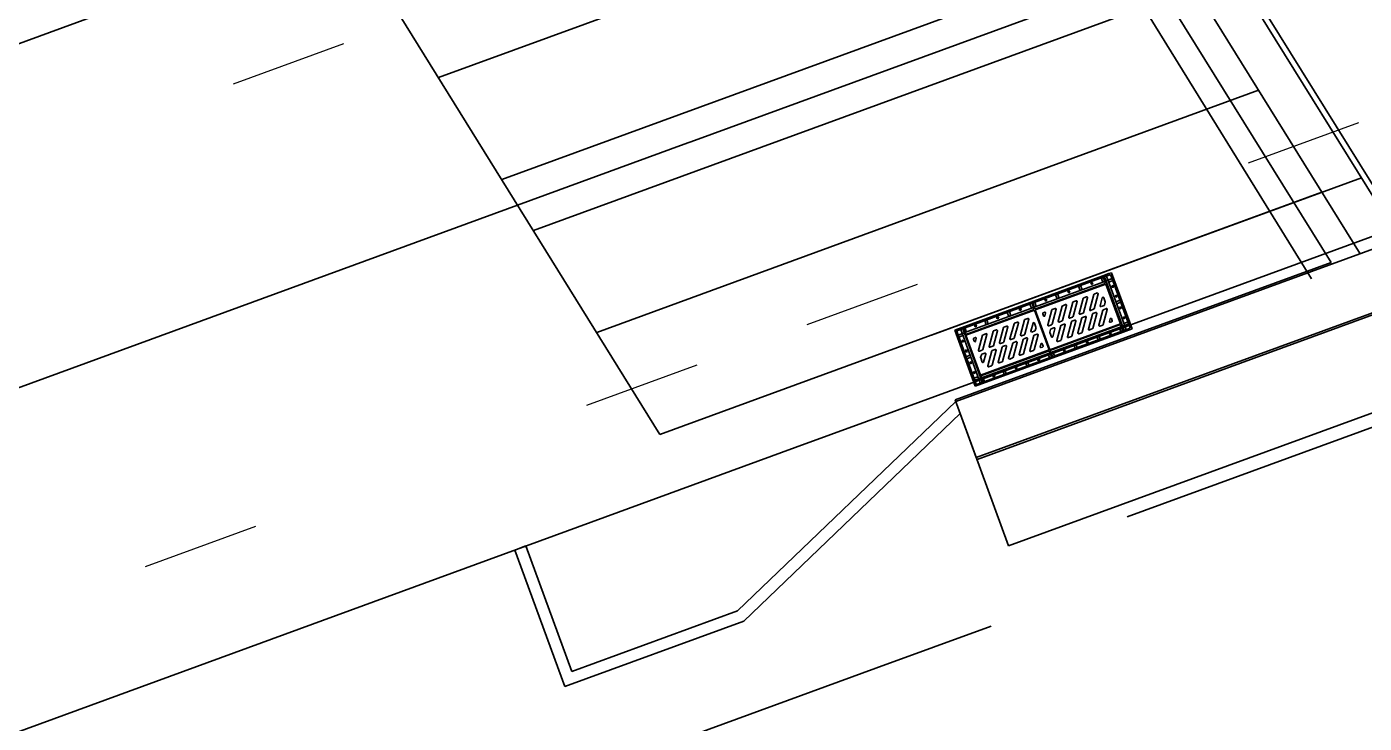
# Model space of a CAD drawing. Header units: metres. Extents: x 134219 to 139080, y 438661 to 444352.
# Drawn here: x 136070.43 to 136081.81, y 442056.49 to 442062.42 of the extents above; entities that cross this region are included whole.
import ezdxf

# ---------------------------------------------------------------- set-up
doc = ezdxf.new("R2010")
doc.units = ezdxf.units.M
doc.linetypes.add('13strp', pattern=[4, 1, -3])
doc.layers.add('Utd-ondergr-nw', color=8, linetype='13strp', lineweight=35)
doc.layers.add('Utd-weg-nw', color=8, linetype='Continuous')

msp = doc.modelspace()

# ---------------------------------------------------------------- linework, layer by layer
at = {"layer": 'Utd-ondergr-nw', "linetype": 'Continuous'}
for p, q in [((136078.705, 442065.434), (136081.778, 442060.486)), ((136079.095, 442065.47), (136082.058, 442060.698)), ((136079.143, 442065.488), (136082.106, 442060.715)), ((136081.363, 442060.273), (136078.282, 442065.263)), ((136078.474, 442065.333), (136081.53, 442060.412)), ((136079.568, 442064.046), (136073.933, 442061.985)), ((136080.106, 442063.178), (136074.471, 442061.117)), ((136075.818, 442058.948), (136073.394, 442062.852)), ((136080.376, 442062.744), (136074.741, 442060.683)), ((136090.034, 442061.992), (136079.795, 442058.246)), ((136080.914, 442061.877), (136075.28, 442059.815)), ((136081.789, 442061.132), (136078.13, 442059.793)), ((136081.453, 442061.009), (136075.818, 442058.948)), ((136078.511, 442058.751), (136083.922, 442060.73)), ((136082.093, 442060.602), (136078.336, 442059.23)), ((136081.53, 442060.412), (136078.332, 442059.242)), ((136079.587, 442060.298), (136078.327, 442059.837)), ((136079.591, 442060.286), (136078.331, 442059.825)), ((136079.587, 442060.245), (136079.574, 442060.28)), ((136079.638, 442060.317), (136079.587, 442060.298)), ((136079.643, 442060.305), (136079.591, 442060.286)), ((136079.611, 442060.233), (136079.591, 442060.286)), ((136079.604, 442060.251), (136079.591, 442060.286)), ((136079.615, 442060.235), (136079.596, 442060.288)), ((136079.615, 442060.235), (136079.596, 442060.288)), ((136079.769, 442059.834), (136079.602, 442060.29)), ((136079.667, 442060.274), (136079.615, 442060.255)), ((136079.786, 442059.841), (136079.619, 442060.296)), ((136079.662, 442060.325), (136079.638, 442060.317)), ((136079.674, 442060.257), (136079.639, 442060.244)), ((136079.654, 442060.309), (136079.643, 442060.305)), ((136079.821, 442059.854), (136079.654, 442060.309)), ((136079.837, 442059.846), (136079.662, 442060.325)), ((136079.004, 442060.031), (136079.604, 442060.251)), ((136079.01, 442060.014), (136079.611, 442060.233)), ((136079.012, 442060.008), (136079.613, 442060.228)), ((136079.216, 442060.109), (136079.203, 442060.144)), ((136079.296, 442060.162), (136079.287, 442060.158)), ((136079.294, 442060.174), (136079.298, 442060.165)), ((136079.299, 442060.16), (136079.303, 442060.151)), ((136079.31, 442060.167), (136079.301, 442060.163)), ((136079.394, 442060.174), (136079.381, 442060.209)), ((136079.412, 442060.181), (136079.399, 442060.216)), ((136079.492, 442060.234), (136079.483, 442060.23)), ((136079.49, 442060.246), (136079.494, 442060.236)), ((136079.495, 442060.232), (136079.499, 442060.223)), ((136079.506, 442060.239), (136079.497, 442060.235)), ((136079.513, 442060.017), (136079.547, 442060.144)), ((136079.514, 442060.143), (136079.539, 442060.152)), ((136079.611, 442060.233), (136079.604, 442060.251)), ((136079.737, 442059.889), (136079.613, 442060.228)), ((136079.737, 442059.889), (136079.613, 442060.228)), ((136079.741, 442059.891), (136079.617, 442060.229)), ((136079.741, 442059.891), (136079.617, 442060.229)), ((136079.659, 442060.204), (136079.669, 442060.207)), ((136079.667, 442060.22), (136079.67, 442060.21)), ((136079.672, 442060.206), (136079.675, 442060.196)), ((136079.673, 442060.209), (136079.683, 442060.212)), ((136078.414, 442059.816), (136078.998, 442060.029)), ((136082.273, 442060.11), (136078.517, 442058.736)), ((136078.98, 442060.023), (136078.967, 442060.058)), ((136078.998, 442060.029), (136078.985, 442060.064)), ((136079.004, 442060.032), (136078.991, 442060.067)), ((136079.004, 442060.012), (136078.998, 442060.029)), ((136079.01, 442060.014), (136079.003, 442060.031)), ((136079.021, 442060.038), (136079.008, 442060.073)), ((136079.1, 442060.09), (136079.091, 442060.087)), ((136079.098, 442060.103), (136079.102, 442060.093)), ((136079.103, 442060.089), (136079.107, 442060.079)), ((136079.114, 442060.095), (136079.104, 442060.092)), ((136079.198, 442060.102), (136079.185, 442060.137)), ((136079.208, 442059.913), (136079.242, 442060.04)), ((136079.245, 442059.919), (136079.279, 442060.046)), ((136079.246, 442060.044), (136079.271, 442060.054)), ((136079.297, 442059.946), (136079.332, 442060.073)), ((136079.334, 442059.951), (136079.369, 442060.079)), ((136079.336, 442060.077), (136079.361, 442060.086)), ((136079.387, 442059.978), (136079.421, 442060.106)), ((136079.424, 442059.984), (136079.458, 442060.112)), ((136079.425, 442060.11), (136079.45, 442060.119)), ((136079.476, 442060.011), (136079.51, 442060.138)), ((136079.564, 442060.043), (136079.583, 442060.112)), ((136079.598, 442060.045), (136079.573, 442060.036)), ((136079.595, 442060.112), (136079.608, 442060.077)), ((136079.601, 442060.049), (136079.608, 442060.073)), ((136079.69, 442060.12), (136079.699, 442060.124)), ((136079.697, 442060.136), (136079.701, 442060.127)), ((136079.735, 442060.09), (136079.699, 442060.077)), ((136079.702, 442060.123), (136079.706, 442060.113)), ((136079.703, 442060.126), (136079.713, 442060.129)), ((136079.741, 442060.073), (136079.706, 442060.06)), ((136079.737, 442060.027), (136079.734, 442060.036)), ((136079.74, 442060.025), (136079.75, 442060.029)), ((136078.421, 442059.798), (136079.004, 442060.012)), ((136078.423, 442059.792), (136079.006, 442060.006)), ((136078.595, 442059.882), (136078.582, 442059.917)), ((136078.613, 442059.888), (136078.6, 442059.924)), ((136078.691, 442059.941), (136078.681, 442059.937)), ((136078.689, 442059.953), (136078.692, 442059.944)), ((136078.694, 442059.939), (136078.697, 442059.93)), ((136078.705, 442059.946), (136078.695, 442059.942)), ((136078.787, 442059.952), (136078.774, 442059.987)), ((136078.804, 442059.959), (136078.792, 442059.994)), ((136078.883, 442060.011), (136078.874, 442060.008)), ((136078.881, 442060.024), (136078.885, 442060.014)), ((136078.886, 442060.01), (136078.89, 442060)), ((136078.887, 442059.795), (136078.921, 442059.923)), ((136078.897, 442060.016), (136078.888, 442060.013)), ((136078.924, 442059.801), (136078.958, 442059.929)), ((136078.925, 442059.927), (136078.95, 442059.936)), ((136079.13, 442059.667), (136079.006, 442060.006)), ((136079.136, 442059.669), (136079.012, 442060.008)), ((136079.083, 442059.958), (136079.076, 442059.976)), ((136079.08, 442059.984), (136079.093, 442059.988)), ((136079.095, 442059.958), (136079.101, 442059.981)), ((136079.119, 442059.88), (136079.153, 442060.008)), ((136079.156, 442059.886), (136079.19, 442060.013)), ((136079.157, 442060.012), (136079.182, 442060.021)), ((136079.216, 442059.905), (136079.241, 442059.915)), ((136079.305, 442059.938), (136079.33, 442059.947)), ((136079.358, 442059.913), (136079.323, 442059.786)), ((136079.35, 442059.921), (136079.325, 442059.911)), ((136079.41, 442059.94), (136079.376, 442059.812)), ((136079.395, 442059.971), (136079.42, 442059.98)), ((136079.447, 442059.946), (136079.413, 442059.818)), ((136079.439, 442059.953), (136079.414, 442059.944)), ((136079.499, 442059.973), (136079.465, 442059.845)), ((136079.484, 442060.003), (136079.509, 442060.013)), ((136079.537, 442059.978), (136079.502, 442059.851)), ((136079.528, 442059.986), (136079.503, 442059.977)), ((136079.589, 442060.005), (136079.554, 442059.878)), ((136079.626, 442060.011), (136079.591, 442059.884)), ((136079.618, 442060.019), (136079.593, 442060.009)), ((136079.65, 442059.933), (136079.644, 442059.91)), ((136079.662, 442059.934), (136079.668, 442059.916)), ((136079.726, 442060.02), (136079.736, 442060.024)), ((136079.742, 442060.013), (136079.739, 442060.022)), ((136079.757, 442059.937), (136079.766, 442059.941)), ((136079.768, 442059.944), (136079.764, 442059.953)), ((136079.773, 442059.93), (136079.769, 442059.939)), ((136079.77, 442059.942), (136079.78, 442059.946)), ((136078.327, 442059.837), (136078.502, 442059.358)), ((136078.339, 442059.841), (136078.514, 442059.362)), ((136078.356, 442059.794), (136078.408, 442059.813)), ((136078.545, 442059.387), (136078.378, 442059.842)), ((136078.562, 442059.393), (136078.396, 442059.849)), ((136078.421, 442059.798), (136078.401, 442059.851)), ((136078.426, 442059.82), (136078.413, 442059.855)), ((136078.503, 442059.872), (136078.493, 442059.868)), ((136078.498, 442059.369), (136079.758, 442059.83)), ((136078.5, 442059.884), (136078.504, 442059.875)), ((136078.502, 442059.358), (136079.762, 442059.819)), ((136078.506, 442059.871), (136078.509, 442059.861)), ((136078.516, 442059.877), (136078.507, 442059.874)), ((136078.566, 442059.67), (136078.601, 442059.798)), ((136078.568, 442059.796), (136078.593, 442059.805)), ((136078.619, 442059.697), (136078.653, 442059.825)), ((136078.656, 442059.703), (136078.69, 442059.831)), ((136078.657, 442059.829), (136078.682, 442059.838)), ((136078.708, 442059.73), (136078.742, 442059.857)), ((136078.745, 442059.736), (136078.779, 442059.863)), ((136078.746, 442059.862), (136078.771, 442059.871)), ((136078.797, 442059.763), (136078.832, 442059.89)), ((136078.834, 442059.769), (136078.869, 442059.896)), ((136078.836, 442059.894), (136078.861, 442059.903)), ((136078.975, 442059.828), (136078.994, 442059.896)), ((136079.008, 442059.829), (136078.983, 442059.82)), ((136079.028, 442059.803), (136079.003, 442059.794)), ((136079.005, 442059.896), (136079.018, 442059.861)), ((136079.012, 442059.834), (136079.019, 442059.857)), ((136079.127, 442059.873), (136079.152, 442059.882)), ((136079.136, 442059.669), (136079.737, 442059.889)), ((136079.143, 442059.842), (136079.137, 442059.818)), ((136079.15, 442059.779), (136079.137, 442059.815)), ((136079.138, 442059.663), (136079.739, 442059.883)), ((136079.145, 442059.646), (136079.745, 442059.865)), ((136079.147, 442059.846), (136079.172, 442059.855)), ((136079.18, 442059.848), (136079.162, 442059.78)), ((136079.231, 442059.874), (136079.197, 442059.747)), ((136079.268, 442059.88), (136079.234, 442059.753)), ((136079.26, 442059.888), (136079.235, 442059.879)), ((136079.321, 442059.907), (136079.286, 442059.78)), ((136079.409, 442059.814), (136079.384, 442059.805)), ((136079.498, 442059.847), (136079.473, 442059.838)), ((136079.588, 442059.879), (136079.563, 442059.87)), ((136079.649, 442059.807), (136079.639, 442059.803)), ((136079.65, 442059.81), (136079.646, 442059.819)), ((136079.655, 442059.796), (136079.651, 442059.805)), ((136079.665, 442059.908), (136079.652, 442059.903)), ((136079.662, 442059.812), (136079.653, 442059.808)), ((136079.728, 442059.859), (136079.74, 442059.824)), ((136079.739, 442059.883), (136079.758, 442059.83)), ((136079.745, 442059.865), (136079.739, 442059.883)), ((136079.743, 442059.885), (136079.763, 442059.832)), ((136079.743, 442059.885), (136079.763, 442059.832)), ((136079.745, 442059.865), (136079.758, 442059.83)), ((136079.808, 442059.889), (136079.756, 442059.869)), ((136079.758, 442059.83), (136079.821, 442059.854)), ((136079.762, 442059.819), (136079.837, 442059.846)), ((136079.802, 442059.906), (136079.767, 442059.893)), ((136078.362, 442059.777), (136078.397, 442059.79)), ((136078.394, 442059.741), (136078.384, 442059.737)), ((136078.391, 442059.753), (136078.395, 442059.744)), ((136078.396, 442059.739), (136078.4, 442059.73)), ((136078.407, 442059.746), (136078.398, 442059.742)), ((136078.547, 442059.453), (136078.423, 442059.792)), ((136078.493, 442059.742), (136078.487, 442059.76)), ((136078.491, 442059.768), (136078.503, 442059.773)), ((136078.505, 442059.743), (136078.511, 442059.765)), ((136078.529, 442059.665), (136078.564, 442059.792)), ((136078.627, 442059.69), (136078.652, 442059.699)), ((136078.732, 442059.692), (136078.697, 442059.564)), ((136078.716, 442059.722), (136078.741, 442059.732)), ((136078.769, 442059.697), (136078.734, 442059.57)), ((136078.76, 442059.705), (136078.735, 442059.696)), ((136078.821, 442059.724), (136078.786, 442059.597)), ((136078.805, 442059.755), (136078.831, 442059.764)), ((136078.858, 442059.73), (136078.824, 442059.603)), ((136078.85, 442059.738), (136078.825, 442059.728)), ((136078.91, 442059.757), (136078.876, 442059.63)), ((136078.895, 442059.788), (136078.92, 442059.797)), ((136078.947, 442059.763), (136078.913, 442059.635)), ((136078.939, 442059.77), (136078.914, 442059.761)), ((136079, 442059.79), (136078.965, 442059.662)), ((136079.037, 442059.796), (136079.002, 442059.668)), ((136079.061, 442059.717), (136079.054, 442059.695)), ((136079.075, 442059.692), (136079.063, 442059.687)), ((136079.072, 442059.718), (136079.079, 442059.7)), ((136079.23, 442059.749), (136079.205, 442059.74)), ((136079.32, 442059.781), (136079.295, 442059.772)), ((136079.339, 442059.717), (136079.352, 442059.682)), ((136079.357, 442059.723), (136079.369, 442059.688)), ((136079.453, 442059.735), (136079.443, 442059.731)), ((136079.454, 442059.738), (136079.45, 442059.747)), ((136079.459, 442059.724), (136079.455, 442059.734)), ((136079.466, 442059.74), (136079.457, 442059.737)), ((136079.535, 442059.789), (136079.548, 442059.754)), ((136079.553, 442059.795), (136079.565, 442059.76)), ((136078.424, 442059.657), (136078.414, 442059.654)), ((136078.422, 442059.67), (136078.425, 442059.66)), ((136078.423, 442059.61), (136078.458, 442059.623)), ((136078.427, 442059.656), (136078.43, 442059.647)), ((136078.438, 442059.663), (136078.428, 442059.659)), ((136078.43, 442059.593), (136078.465, 442059.606)), ((136078.537, 442059.657), (136078.562, 442059.666)), ((136078.547, 442059.453), (136079.13, 442059.667)), ((136078.554, 442059.627), (136078.547, 442059.603)), ((136078.561, 442059.564), (136078.548, 442059.599)), ((136078.549, 442059.448), (136079.132, 442059.661)), ((136078.555, 442059.43), (136079.139, 442059.644)), ((136078.558, 442059.631), (136078.583, 442059.64)), ((136078.591, 442059.632), (136078.572, 442059.564)), ((136078.642, 442059.659), (136078.608, 442059.531)), ((136078.679, 442059.665), (136078.645, 442059.537)), ((136078.671, 442059.672), (136078.646, 442059.663)), ((136078.82, 442059.599), (136078.795, 442059.589)), ((136078.909, 442059.631), (136078.884, 442059.622)), ((136078.946, 442059.573), (136078.958, 442059.538)), ((136078.998, 442059.664), (136078.973, 442059.655)), ((136079.04, 442059.584), (136079.03, 442059.58)), ((136079.041, 442059.587), (136079.038, 442059.596)), ((136079.046, 442059.573), (136079.043, 442059.582)), ((136079.054, 442059.589), (136079.044, 442059.585)), ((136079.121, 442059.637), (136079.134, 442059.602)), ((136079.139, 442059.644), (136079.132, 442059.661)), ((136079.145, 442059.646), (136079.138, 442059.663)), ((136079.139, 442059.644), (136079.152, 442059.609)), ((136079.145, 442059.646), (136079.158, 442059.611)), ((136079.162, 442059.652), (136079.175, 442059.617)), ((136079.257, 442059.663), (136079.247, 442059.66)), ((136079.258, 442059.666), (136079.254, 442059.676)), ((136079.263, 442059.652), (136079.259, 442059.662)), ((136079.27, 442059.668), (136079.261, 442059.665)), ((136078.461, 442059.557), (136078.451, 442059.554)), ((136078.462, 442059.56), (136078.458, 442059.57)), ((136078.467, 442059.546), (136078.464, 442059.556)), ((136078.474, 442059.562), (136078.465, 442059.559)), ((136078.491, 442059.474), (136078.482, 442059.471)), ((136078.492, 442059.477), (136078.489, 442059.487)), ((136078.497, 442059.463), (136078.494, 442059.473)), ((136078.505, 442059.479), (136078.495, 442059.476)), ((136078.641, 442059.533), (136078.616, 442059.524)), ((136078.66, 442059.447), (136078.657, 442059.457)), ((136078.73, 442059.566), (136078.705, 442059.557)), ((136078.736, 442059.496), (136078.749, 442059.461)), ((136078.754, 442059.503), (136078.766, 442059.468)), ((136078.847, 442059.513), (136078.838, 442059.51)), ((136078.849, 442059.516), (136078.845, 442059.526)), ((136078.854, 442059.502), (136078.85, 442059.512)), ((136078.861, 442059.518), (136078.852, 442059.515)), ((136078.928, 442059.567), (136078.941, 442059.531)), ((136078.49, 442059.426), (136078.525, 442059.439)), ((136078.497, 442059.409), (136078.549, 442059.428)), ((136078.549, 442059.448), (136078.568, 442059.395)), ((136078.58, 442059.399), (136078.567, 442059.434)), ((136078.659, 442059.444), (136078.649, 442059.441)), ((136078.665, 442059.434), (136078.662, 442059.443)), ((136078.673, 442059.449), (136078.663, 442059.446)), ((136082.543, 442059.374), (136078.786, 442058)), ((136078.336, 442059.23), (136076.477, 442057.446)), ((136078.332, 442059.242), (136078.511, 442058.751)), ((136078.374, 442059.127), (136076.531, 442057.359)), ((136078.374, 442059.127), (136078.786, 442058)), ((136074.584, 442057.963), (136074.677, 442058)), ((136075.068, 442056.93), (136074.677, 442058)), ((136075.008, 442056.802), (136074.584, 442057.963)), ((136076.477, 442057.446), (136075.068, 442056.93)), ((136076.531, 442057.359), (136075.008, 442056.802))]:
    msp.add_line(p, q, dxfattribs=at)
at = {"layer": 'Utd-ondergr-nw', "linetype": 'Continuous', "flags": 128}
for points in [[(136076.113, 442061.451), (136081.19, 442063.308), (136090.582, 442066.744), (136099.973, 442070.18), (136108.42, 442073.27), (136109.364, 442073.615), (136118.756, 442077.051), (136128.147, 442080.487), (136137.538, 442083.922), (136146.93, 442087.358), (136155.424, 442090.465)], [(136077.575, 442059.058), (136082.135, 442060.726), (136091.527, 442064.161), (136100.918, 442067.597), (136109.365, 442070.687), (136110.309, 442071.033), (136119.7, 442074.468), (136129.092, 442077.904), (136138.483, 442081.34), (136147.874, 442084.775), (136156.798, 442088.04)], [(136014.112, 442044.961), (136022.909, 442046.664), (136023.743, 442046.854), (136033.262, 442049.357), (136042.697, 442052.327), (136052.081, 442055.602), (136059.452, 442058.284), (136061.463, 442059.02), (136070.854, 442062.455), (136074.652, 442063.845)], [(136014.552, 442042.246), (136023.513, 442043.981), (136024.363, 442044.175), (136034.033, 442046.717), (136043.57, 442049.72), (136053.012, 442053.015), (136060.397, 442055.701), (136062.408, 442056.437), (136071.799, 442059.873), (136076.025, 442061.419), (136076.113, 442061.451)], [(136014.992, 442039.532), (136024.118, 442041.298), (136024.982, 442041.495), (136034.803, 442044.077), (136044.444, 442047.112), (136053.943, 442050.427), (136061.342, 442053.119), (136063.353, 442053.855), (136072.744, 442057.29), (136076.97, 442058.836), (136077.575, 442059.058)], [(136015.312, 442037.558), (136024.557, 442039.347), (136025.433, 442039.547), (136035.363, 442042.157), (136045.079, 442045.216), (136054.62, 442048.545), (136062.029, 442051.241), (136064.04, 442051.976), (136073.431, 442055.412), (136077.657, 442056.958), (136078.638, 442057.317)]]:
    msp.add_lwpolyline(points, dxfattribs=at)
at = {"layer": 'Utd-ondergr-nw', "linetype": 'Continuous'}
for centre, major_axis, start_param, end_param in [((136079.298, 442060.163), (-0.0044, 0.0044), 1.242014386190049, 7.525199693369634), ((136079.494, 442060.234), (-0.0044, 0.0044), 1.242014387642738, 7.525199694822325), ((136079.516, 442060.137), (-0.0044, 0.0044), -0.43467, 0.521939), ((136079.541, 442060.146), (-0.0044, 0.0044), 3.663531, 5.848516), ((136079.671, 442060.208), (-0.0044, 0.0044), 1.242014379896532, 7.525199687076118), ((136079.102, 442060.091), (-0.0044, 0.0044), 1.242014379896532, 7.525199687076118), ((136079.248, 442060.039), (-0.0044, 0.0044), -0.43467, 0.521939), ((136079.273, 442060.048), (-0.0044, 0.0044), 3.663531, 5.848516), ((136079.338, 442060.071), (-0.0044, 0.0044), -0.43467, 0.521939), ((136079.363, 442060.08), (-0.0044, 0.0044), 3.663531, 5.848516), ((136079.427, 442060.104), (-0.0044, 0.0044), -0.43467, 0.521939), ((136079.452, 442060.113), (-0.0044, 0.0044), 3.663531, 5.848516), ((136079.57, 442060.042), (-0.0044, 0.0044), 0.521939, 2.706923), ((136079.589, 442060.11), (-0.0044, 0.0044), 4.277719, 6.805124), ((136079.595, 442060.051), (-0.0044, 0.0044), 2.706923, 3.663531), ((136079.602, 442060.074), (-0.0044, 0.0044), 3.663531, 4.277719), ((136079.602, 442060.074), (-0.0044, 0.0044), 3.663531, 4.277719), ((136079.701, 442060.125), (0.0044, 0.0044), 2.47829, 8.761475), ((136079.738, 442060.025), (-0.0044, 0.0044), 1.242014387642738, 7.525199694822325), ((136078.693, 442059.942), (-0.0044, 0.0044), 1.242014379896532, 7.525199687076118), ((136078.885, 442060.012), (0.0044, 0.0044), 2.47829, 8.761475), ((136078.927, 442059.921), (-0.0044, 0.0044), -0.43467, 0.521939), ((136078.952, 442059.93), (-0.0044, 0.0044), 3.663531, 5.848516), ((136079.082, 442059.978), (-0.0044, 0.0044), -0.43467, 1.136127), ((136079.089, 442059.96), (-0.0044, 0.0044), 1.136127, 3.663531), ((136079.095, 442059.982), (-0.0044, 0.0044), 3.663531, 5.848516), ((136079.159, 442060.006), (-0.0044, 0.0044), -0.43467, 0.521939), ((136079.184, 442060.015), (-0.0044, 0.0044), 3.663531, 5.848516), ((136079.214, 442059.911), (-0.0044, 0.0044), 0.521939, 2.706923), ((136079.239, 442059.92), (-0.0044, 0.0044), 2.706923, 3.663531), ((136079.303, 442059.944), (-0.0044, 0.0044), 0.521939, 2.706923), ((136079.327, 442059.906), (-0.0044, 0.0044), -0.43467, 0.521939), ((136079.328, 442059.953), (-0.0044, 0.0044), 2.706923, 3.663531), ((136079.352, 442059.915), (-0.0044, 0.0044), 3.663531, 5.848516), ((136079.393, 442059.977), (-0.0044, 0.0044), 0.521939, 2.706923), ((136079.416, 442059.938), (-0.0044, 0.0044), -0.43467, 0.521939), ((136079.418, 442059.986), (-0.0044, 0.0044), 2.706923, 3.663531), ((136079.441, 442059.947), (-0.0044, 0.0044), 3.663531, 5.848516), ((136079.482, 442060.009), (-0.0044, 0.0044), 0.521939, 2.706923), ((136079.505, 442059.971), (0.0044, 0.0044), 1.136127, 2.092735), ((136079.507, 442060.018), (-0.0044, 0.0044), 2.706923, 3.663531), ((136079.531, 442059.98), (-0.0044, 0.0044), 3.663531, 5.848516), ((136079.595, 442060.004), (0.0044, 0.0044), 1.136127, 2.092735), ((136079.62, 442060.013), (-0.0044, 0.0044), 3.663531, 5.848516), ((136079.656, 442059.931), (-0.0044, 0.0044), 4.277719, 6.805124), ((136079.662, 442059.913), (-0.0044, 0.0044), 2.706923, 4.277719), ((136079.768, 442059.941), (-0.0044, 0.0044), 1.242014387642738, 7.525199694822325), ((136078.505, 442059.873), (0.0044, 0.0044), 2.47829, 8.761475), ((136078.595, 442059.8), (-0.0044, 0.0044), 3.663531, 5.848516), ((136078.659, 442059.823), (-0.0044, 0.0044), -0.43467, 0.521939), ((136078.684, 442059.832), (-0.0044, 0.0044), 3.663531, 5.848516), ((136078.748, 442059.856), (-0.0044, 0.0044), -0.43467, 0.521939), ((136078.773, 442059.865), (-0.0044, 0.0044), 3.663531, 5.848516), ((136078.838, 442059.888), (-0.0044, 0.0044), -0.43467, 0.521939), ((136078.863, 442059.898), (-0.0044, 0.0044), 3.663531, 5.848516), ((136078.918, 442059.803), (-0.0044, 0.0044), 2.706923, 3.663531), ((136078.981, 442059.826), (-0.0044, 0.0044), 0.521939, 2.706923), ((136079, 442059.894), (-0.0044, 0.0044), 4.277719, 6.805124), ((136079.006, 442059.835), (-0.0044, 0.0044), 2.706923, 3.663531), ((136079.013, 442059.859), (-0.0044, 0.0044), 3.663531, 4.277719), ((136079.013, 442059.859), (-0.0044, 0.0044), 3.663531, 4.277719), ((136079.031, 442059.797), (-0.0044, 0.0044), 3.663531, 5.848516), ((136079.125, 442059.879), (-0.0044, 0.0044), 0.521939, 2.706923), ((136079.143, 442059.817), (-0.0044, 0.0044), 0.521939, 1.136127), ((136079.143, 442059.817), (-0.0044, 0.0044), 0.521939, 1.136127), ((136079.149, 442059.84), (-0.0044, 0.0044), -0.43467, 0.521939), ((136079.15, 442059.888), (-0.0044, 0.0044), 2.706923, 3.663531), ((136079.174, 442059.85), (-0.0044, 0.0044), 3.663531, 5.848516), ((136079.237, 442059.873), (-0.0044, 0.0044), -0.43467, 0.521939), ((136079.262, 442059.882), (-0.0044, 0.0044), 3.663531, 5.848516), ((136079.382, 442059.811), (-0.0044, 0.0044), 0.521939, 2.706923), ((136079.407, 442059.82), (-0.0044, 0.0044), 2.706923, 3.663531), ((136079.471, 442059.843), (-0.0044, 0.0044), 0.521939, 2.706923), ((136079.496, 442059.853), (-0.0044, 0.0044), 2.706923, 3.663531), ((136079.56, 442059.876), (-0.0044, 0.0044), 0.521939, 2.706923), ((136079.585, 442059.885), (-0.0044, 0.0044), 2.706923, 3.663531), ((136079.65, 442059.909), (-0.0044, 0.0044), 0.521939, 2.706923), ((136079.651, 442059.807), (-0.0044, 0.0044), 1.242014387642738, 7.525199694822325), ((136078.396, 442059.741), (-0.0044, 0.0044), 1.242014379896532, 7.525199687076118), ((136078.493, 442059.762), (-0.0044, 0.0044), -0.43467, 1.136127), ((136078.499, 442059.744), (-0.0044, 0.0044), 1.136127, 3.663531), ((136078.505, 442059.767), (-0.0044, 0.0044), 3.663531, 5.848516), ((136078.57, 442059.79), (-0.0044, 0.0044), -0.43467, 0.521939), ((136078.625, 442059.696), (-0.0044, 0.0044), 0.521939, 2.706923), ((136078.65, 442059.705), (-0.0044, 0.0044), 2.706923, 3.663531), ((136078.714, 442059.728), (-0.0044, 0.0044), 0.521939, 2.706923), ((136078.738, 442059.69), (-0.0044, 0.0044), -0.43467, 0.521939), ((136078.739, 442059.737), (-0.0044, 0.0044), 2.706923, 3.663531), ((136078.763, 442059.699), (-0.0044, 0.0044), 3.663531, 5.848516), ((136078.803, 442059.761), (-0.0044, 0.0044), 0.521939, 2.706923), ((136078.827, 442059.723), (-0.0044, 0.0044), -0.43467, 0.521939), ((136078.828, 442059.77), (-0.0044, 0.0044), 2.706923, 3.663531), ((136078.852, 442059.732), (-0.0044, 0.0044), 3.663531, 5.848516), ((136078.893, 442059.794), (-0.0044, 0.0044), 0.521939, 2.706923), ((136078.916, 442059.755), (-0.0044, 0.0044), -0.43467, 0.521939), ((136078.941, 442059.764), (-0.0044, 0.0044), 3.663531, 5.848516), ((136079.006, 442059.788), (-0.0044, 0.0044), -0.43467, 0.521939), ((136079.061, 442059.693), (-0.0044, 0.0044), 0.521939, 2.706923), ((136079.067, 442059.716), (-0.0044, 0.0044), 4.277719, 6.805124), ((136079.073, 442059.698), (-0.0044, 0.0044), 2.706923, 4.277719), ((136079.156, 442059.781), (-0.0044, 0.0044), 1.136127, 3.663531), ((136079.203, 442059.745), (-0.0044, 0.0044), 0.521939, 2.706923), ((136079.228, 442059.755), (-0.0044, 0.0044), 2.706923, 3.663531), ((136079.292, 442059.778), (-0.0044, 0.0044), 0.521939, 2.706923), ((136079.317, 442059.787), (-0.0044, 0.0044), 2.706923, 3.663531), ((136079.455, 442059.736), (-0.0044, 0.0044), 0.973272, 7.256457), ((136078.426, 442059.658), (0.0044, 0.0044), 2.47829, 8.761475), ((136078.535, 442059.663), (-0.0044, 0.0044), 0.521939, 2.706923), ((136078.553, 442059.601), (-0.0044, 0.0044), 0.521939, 1.136127), ((136078.553, 442059.601), (-0.0044, 0.0044), 0.521939, 1.136127), ((136078.56, 442059.625), (-0.0044, 0.0044), -0.43467, 0.521939), ((136078.56, 442059.672), (0.0044, 0.0044), 4.277719, 5.234328), ((136078.585, 442059.634), (-0.0044, 0.0044), 3.663531, 5.848516), ((136078.648, 442059.657), (-0.0044, 0.0044), -0.43467, 0.521939), ((136078.673, 442059.666), (-0.0044, 0.0044), 3.663531, 5.848516), ((136078.728, 442059.572), (-0.0044, 0.0044), 2.706923, 3.663531), ((136078.792, 442059.595), (-0.0044, 0.0044), 0.521939, 2.706923), ((136078.818, 442059.604), (-0.0044, 0.0044), 2.706923, 3.663531), ((136078.882, 442059.628), (-0.0044, 0.0044), 0.521939, 2.706923), ((136078.907, 442059.637), (-0.0044, 0.0044), 2.706923, 3.663531), ((136078.971, 442059.661), (-0.0044, 0.0044), 0.521939, 2.706923), ((136078.996, 442059.67), (-0.0044, 0.0044), 2.706923, 3.663531), ((136079.042, 442059.584), (0.0044, 0.0044), 2.47829, 8.761475), ((136079.259, 442059.664), (0.0044, 0.0044), 2.47829, 8.761475), ((136078.463, 442059.558), (-0.0044, 0.0044), 1.242014387642738, 7.525199694822325), ((136078.493, 442059.475), (-0.0044, 0.0044), 1.242014380749734, 7.52519968792932), ((136078.566, 442059.566), (-0.0044, 0.0044), 1.136127, 3.663531), ((136078.614, 442059.53), (-0.0044, 0.0044), 0.521939, 2.706923), ((136078.639, 442059.539), (-0.0044, 0.0044), 2.706923, 3.663531), ((136078.703, 442059.563), (-0.0044, 0.0044), 0.521939, 2.706923), ((136078.849, 442059.514), (-0.0044, 0.0044), 1.242014379896532, 7.525199687076118), ((136078.661, 442059.445), (-0.0044, 0.0044), 1.242014379896532, 7.525199687076118)]:
    msp.add_ellipse(centre, major_axis=major_axis, ratio=1, start_param=start_param, end_param=end_param, dxfattribs=at)
at = {"layer": 'Utd-weg-nw', "linetype": '13strp', "flags": 128}
for points in [[(136077.07, 442059.884), (136081.809, 442061.618), (136091.2, 442065.054), (136100.591, 442068.489), (136109.039, 442071.58), (136109.983, 442071.925), (136119.374, 442075.361), (136128.765, 442078.796), (136138.157, 442082.232), (136147.548, 442085.667), (136156.323, 442088.878)], [(135840.776, 442081.696), (135850.514, 442079.111), (135860.131, 442076.208), (135869.262, 442073.288), (135869.669, 442073.157), (135879.185, 442070.086), (135888.702, 442067.014), (135898.219, 442063.943), (135902.667, 442062.508), (135907.736, 442060.872), (135917.252, 442057.801), (135926.482, 442054.822), (135926.769, 442054.73), (135936.28, 442051.693), (135945.813, 442048.835), (135955.409, 442046.32), (135963.565, 442044.589), (135965.093, 442044.314), (135974.876, 442042.943), (135984.728, 442042.227), (135994.606, 442042.168), (136004.466, 442042.768), (136013.629, 442043.922), (136014.264, 442044.023), (136023.118, 442045.737), (136023.957, 442045.928), (136033.528, 442048.445), (136042.999, 442051.427), (136052.402, 442054.708), (136059.779, 442057.392), (136061.789, 442058.128), (136071.181, 442061.563), (136075.157, 442063.018)], [(135839.931, 442078.197), (135849.522, 442075.65), (135859.052, 442072.774), (135868.156, 442069.862), (135868.563, 442069.731), (135878.08, 442066.66), (135887.597, 442063.588), (135897.113, 442060.517), (135901.562, 442059.082), (135906.63, 442057.446), (135916.147, 442054.375), (135925.376, 442051.396), (135925.663, 442051.304), (135935.205, 442048.257), (135944.829, 442045.372), (135954.578, 442042.817), (135962.909, 442041.049), (135964.475, 442040.768), (135974.495, 442039.363), (135984.587, 442038.629), (135994.705, 442038.57), (136004.804, 442039.184), (136014.19, 442040.366), (136014.84, 442040.47), (136023.909, 442042.225), (136024.768, 442042.421), (136034.537, 442044.989), (136044.142, 442048.013), (136053.621, 442051.321), (136061.015, 442054.011), (136063.026, 442054.747), (136072.418, 442058.182), (136076.644, 442059.728), (136077.07, 442059.884)]]:
    msp.add_lwpolyline(points, dxfattribs=at)

doc.saveas('drawing.dxf')
